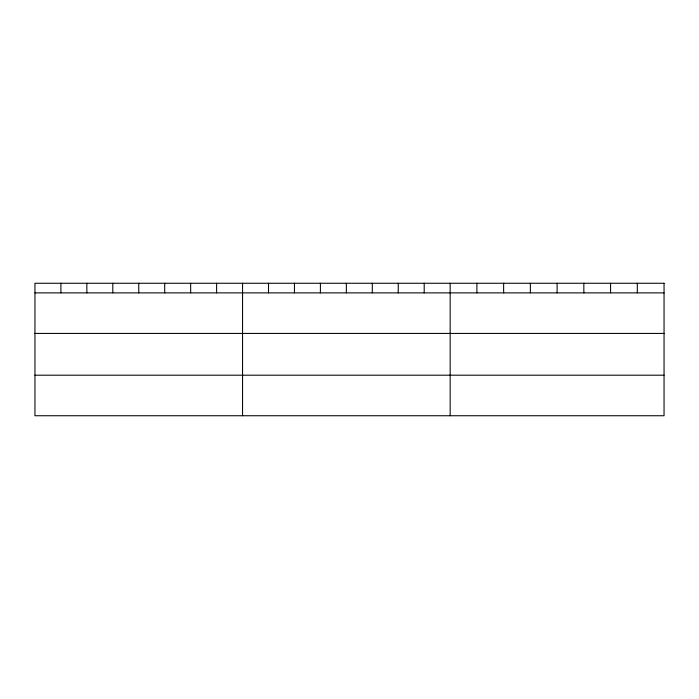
<?xml version="1.0" encoding="UTF-8"?>
<svg xmlns="http://www.w3.org/2000/svg" width="699" height="699" viewBox="0 0 699 699"><rect width="100%" height="100%" fill="white"/><g stroke="black" fill="none" stroke-linecap="round" stroke-linejoin="round"><path stroke-width="1.05" d="M34.95 292.881L664.05 292.881M34.95 333.423L664.05 333.423M34.95 375.197L664.05 375.197M637.313 283.261L637.313 292.881M610.577 283.261L610.577 292.881M583.84 283.261L583.84 292.881M557.103 283.261L557.103 292.881M530.366 283.261L530.366 292.881M503.63 283.261L503.63 292.881M476.893 283.261L476.893 292.881M450.156 283.261L450.156 415.739M424.206 283.261L424.206 292.881M398.255 283.261L398.255 292.881M372.305 283.261L372.305 292.881M346.354 283.261L346.354 292.881M320.404 283.261L320.404 292.881M294.454 283.261L294.454 292.881M268.503 283.261L268.503 292.881M242.553 283.261L242.553 415.739M216.603 283.261L216.603 292.881M190.652 283.261L190.652 292.881M164.702 283.261L164.702 292.881M138.752 283.261L138.752 292.881M112.801 283.261L112.801 292.881M86.851 283.261L86.851 292.881M60.9 283.261L60.9 292.881M664.05 283.261L34.95 283.261L34.95 415.739L664.05 415.739L664.05 283.261"/></g></svg>
